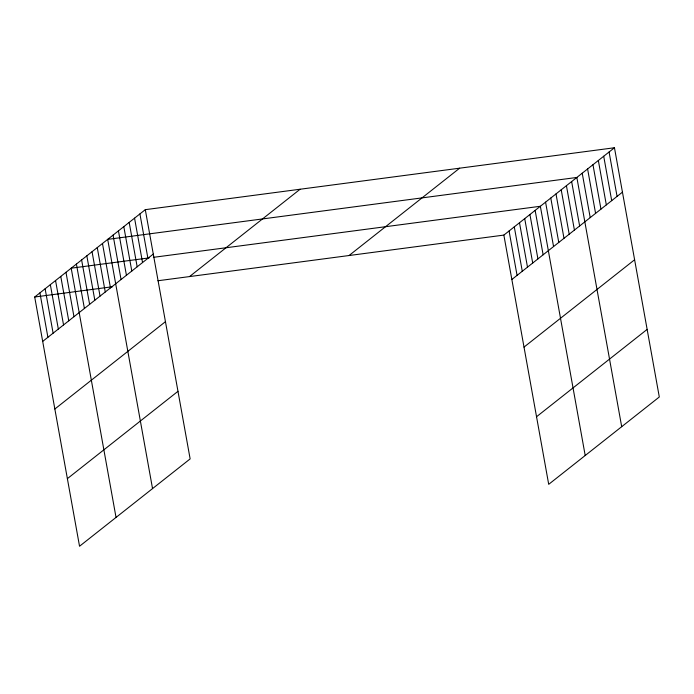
<?xml version="1.0" encoding="UTF-8"?>
<svg xmlns="http://www.w3.org/2000/svg" width="694" height="694" viewBox="0 0 694 694"><rect width="100%" height="100%" fill="white"/><g stroke="black" fill="none" stroke-linecap="round" stroke-linejoin="round"><path stroke-width="1.04" d="M145.298 209.666L190.139 458.908L79.541 546.247L34.7 297.006L145.298 209.666L614.459 147.753L659.3 396.994L548.702 484.334L503.861 235.093L614.459 147.753M42.69 341.413L153.287 254.073M189.523 276.576L300.12 189.236M54.852 409.009L165.45 321.669M349.039 255.531L459.636 168.191M67.379 478.652L177.976 391.312M511.851 279.5L622.449 192.16M524.013 347.095L634.611 259.756M536.54 416.738L647.138 329.398M149.132 257.899L71.196 268.188L116.037 517.42M153.348 257.344L540.357 206.274L585.198 455.507M34.7 297.006L112.636 286.726M157.928 280.749L503.861 235.093M609.08 151.995L617.07 196.402M603.711 156.237L611.7 200.644M598.341 160.479L606.33 204.886M592.971 164.721L600.961 209.128M587.601 168.963L595.582 213.37M582.223 173.205L590.212 217.612M621.694 426.689L576.853 177.456L107.691 239.369L152.541 488.602M571.639 181.568L579.629 225.966M566.425 185.688L574.415 230.087M561.212 189.8L569.201 234.208M555.998 193.921L563.988 238.32M550.784 198.042L558.774 242.44M545.571 202.154L553.56 246.561M535.143 210.395L543.133 254.793M529.93 214.507L537.919 258.914M524.716 218.627L532.706 263.026M519.502 222.748L527.492 267.147M514.289 226.86L522.278 271.259M509.075 230.981L517.065 275.379M139.919 213.908L147.909 258.315M134.549 218.15L142.539 262.558M129.179 222.392L137.169 266.8M123.81 226.643L131.799 271.042M118.44 230.885L126.429 275.284M113.061 235.127L121.051 279.526M102.478 243.481L110.467 287.889M97.264 247.602L105.254 292.001M92.05 251.714L100.04 296.121M86.837 255.834L94.826 300.233M81.623 259.955L89.613 304.354M76.409 264.067L84.399 308.474M65.982 272.308L73.972 316.707M60.768 276.42L68.758 320.828M55.555 280.541L63.544 324.939M50.341 284.661L58.331 329.06M45.127 288.773L53.117 333.181M39.914 292.894L47.903 337.293"/></g></svg>
